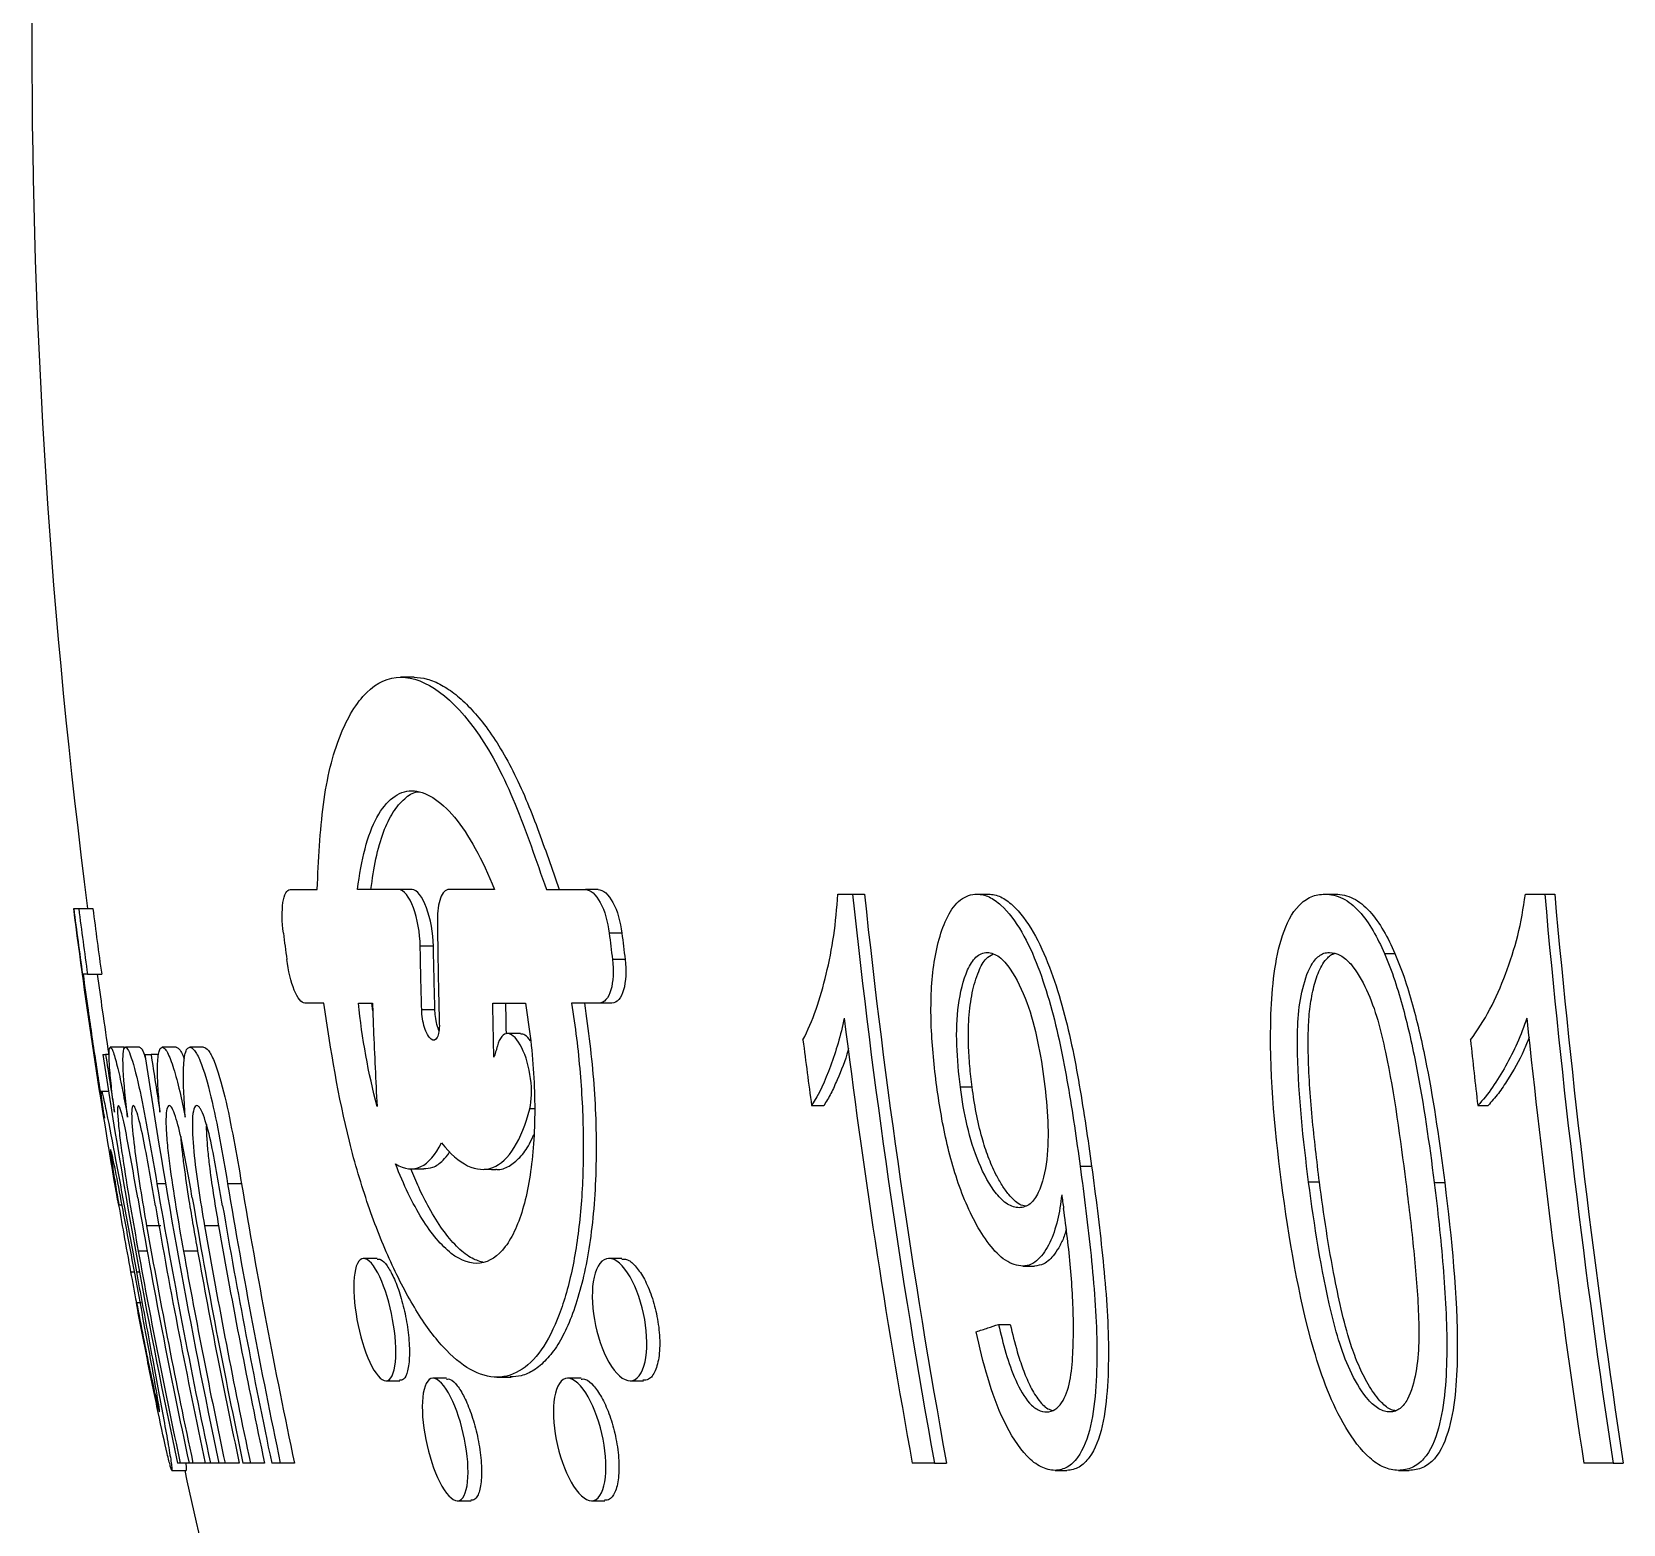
# Model space of a CAD drawing. Header units: millimetres. Extents: x 10 to 412, y 8 to 584.
# Drawn here: x 151.82 to 163.15, y 330.26 to 340.89 of the extents above; entities that cross this region are included whole.
import ezdxf

# ---------------------------------------------------------------- set-up
doc = ezdxf.new("R2010")
doc.units = ezdxf.units.MM
doc.layers.add('DETAIL', color=3, linetype='Continuous')
doc.layers.add('OUTLINE', color=7, linetype='Continuous', lineweight=25)

msp = doc.modelspace()

# ---------------------------------------------------------------- linework, layer by layer
at = {"layer": 'DETAIL'}
for p, q in [((156.01876, 334.46707), (155.92871, 334.46707)), ((154.67696, 334.37536), (154.583, 334.37536)), ((156.04133, 334.28011), (155.95122, 334.28011)), ((154.68755, 333.92106), (154.59333, 333.92106)), ((155.39547, 333.21675), (155.36266, 333.21675)), ((159.28111, 332.80731), (159.36259, 332.80731)), ((152.77366, 332.6815), (152.70886, 332.6815)), ((153.31094, 332.6815), (153.2118, 332.6815)), ((160.98466, 332.69367), (160.9078, 332.69367)), ((161.8019, 332.69205), (161.87617, 332.69205)), ((152.73616, 332.38279), (152.63509, 332.38279)), ((153.14727, 332.38279), (153.0474, 332.38279)), ((152.64093, 332.20178), (152.57587, 332.20178)), ((152.99806, 332.20178), (152.89759, 332.20178))]:
    msp.add_line(p, q, dxfattribs=at)
at = {"layer": 'OUTLINE'}
for p, q in [((151.81781, 346.30517), (151.81781, 340.80516)), ((154.53879, 336.29057), (154.4424, 336.29057)), ((153.65691, 334.77866), (153.84961, 334.77866)), ((154.43036, 334.77866), (154.13725, 334.77866)), ((154.52451, 334.77866), (154.43036, 334.77866)), ((155.11104, 334.77866), (154.7877, 334.77866)), ((155.48118, 334.77866), (155.75845, 334.77866)), ((155.84882, 334.77866), (155.75845, 334.77866)), ((157.55584, 334.74562), (157.66021, 334.74562)), ((157.66021, 334.74562), (157.74517, 334.74562)), ((158.54725, 334.74562), (158.62968, 334.74562)), ((161.02388, 334.74562), (161.09925, 334.74562)), ((162.45043, 334.74562), (162.58848, 334.74562)), ((162.58848, 334.74562), (162.65939, 334.74562)), ((152.11583, 334.64171), (152.11633, 334.64171)), ((152.11633, 334.64171), (152.15174, 334.64171)), ((152.15174, 334.64171), (152.25246, 334.64171)), ((161.44737, 334.32354), (161.52174, 334.32354)), ((152.21441, 334.17419), (152.18254, 334.17419)), ((152.21441, 334.17419), (152.31527, 334.17419)), ((153.89568, 333.96852), (153.7614, 333.96852)), ((154.14278, 333.96852), (154.2429, 333.96852)), ((154.245, 333.91373), (154.23825, 333.96852)), ((155.09975, 333.96852), (155.3312, 333.96852)), ((155.85645, 333.96852), (155.66054, 333.96852)), ((155.94702, 333.96852), (155.85645, 333.96852)), ((152.47747, 333.65471), (152.3767, 333.65471)), ((152.58411, 333.65471), (152.48365, 333.65471)), ((152.84542, 333.65471), (152.74571, 333.65471)), ((153.04091, 333.65471), (152.94176, 333.65471)), ((155.29616, 333.75217), (155.20198, 333.75217)), ((152.32379, 333.60276), (152.34304, 333.60276)), ((152.36777, 333.60276), (152.34304, 333.60276)), ((152.62284, 333.60276), (152.66691, 333.60276)), ((152.71958, 333.60276), (152.66691, 333.60276)), ((152.31318, 333.34302), (152.36668, 333.34302)), ((158.51172, 333.37062), (158.42815, 333.37062)), ((157.36955, 333.23913), (157.45626, 333.23913)), ((162.1117, 333.23913), (162.18475, 333.23913)), ((154.51233, 332.78914), (154.60943, 332.78914)), ((152.43701, 332.53296), (152.45301, 332.53296)), ((154.27713, 332.15115), (154.17738, 332.15115)), ((156.01886, 332.15115), (155.92435, 332.15115)), ((158.87329, 332.09627), (158.95647, 332.09627)), ((152.52099, 332.05568), (152.54872, 332.05568)), ((152.56194, 332.05568), (152.5873, 332.05568)), ((152.56332, 331.83653), (152.59604, 331.83653)), ((158.69989, 331.68067), (158.7839, 331.68067)), ((154.33837, 331.27869), (154.43838, 331.27869)), ((154.77089, 331.29719), (154.67161, 331.29719)), ((155.12911, 331.30518), (155.22999, 331.30518)), ((155.72776, 331.29719), (155.63139, 331.29719)), ((156.0769, 331.27869), (156.17167, 331.27869)), ((152.81445, 330.64172), (152.91673, 330.64172)), ((152.87431, 330.69367), (152.85536, 330.69367)), ((152.93704, 330.69367), (152.87431, 330.69367)), ((152.96514, 330.69367), (152.93704, 330.69367)), ((153.05222, 330.69367), (152.96514, 330.69367)), ((153.08942, 330.69367), (153.05222, 330.69367)), ((153.14988, 330.69367), (153.08942, 330.69367)), ((153.19328, 330.69367), (153.14988, 330.69367)), ((153.29439, 330.69367), (153.19328, 330.69367)), ((153.37354, 330.69367), (153.32109, 330.69367)), ((153.47412, 330.69367), (153.37354, 330.69367)), ((153.58686, 330.69367), (153.52541, 330.69367)), ((153.68681, 330.69367), (153.58686, 330.69367)), ((158.2431, 330.69367), (158.08566, 330.69367)), ((158.2431, 330.69367), (158.32931, 330.69367)), ((159.10211, 330.64172), (159.18584, 330.64172)), ((161.54632, 330.64172), (161.62283, 330.64172)), ((163.075, 330.69367), (162.86658, 330.69367)), ((163.075, 330.69367), (163.14696, 330.69367)), ((154.84649, 330.42473), (154.94611, 330.42473)), ((155.80115, 330.42473), (155.89785, 330.42473))]:
    msp.add_line(p, q, dxfattribs=at)
for centre, radius, start, end in [((199.81781, 340.80517), 48, 180, 187.377443), ((213.70308, 340.7398), 56.36252, 186.104975, 190.267339), ((213.66765, 340.73957), 56.24279, 186.117792, 190.289202), ((229.22073, 340.69102), 66.89697, 185.0988298, 188.5947078), ((229.146, 340.69058), 66.75187, 185.1095667, 188.6131535), ((199.99454, 340.82865), 48.2768, 187.363013, 187.922854), ((199.89342, 340.80342), 48.13767, 187.354136, 187.915586), ((199.99609, 340.81736), 48.14139, 187.370292, 187.931719), ((203.00832, 340.7591), 49.79879, 187.258671, 187.475573), ((209.73973, 340.85362), 54.1887, 186.768469, 186.967583), ((209.40581, 340.81637), 53.76329, 186.782307, 186.983003), ((213.18582, 340.7301), 56.00676, 187.043388, 190.323192), ((228.31286, 340.67278), 66.2027, 185.9044635, 188.6695634), ((212.67103, 340.78073), 55.81335, 187.281553, 187.765664), ((227.14658, 340.71176), 65.46278, 186.1429239, 186.5546464), ((199.96614, 340.80506), 48.18368, 188.596552, 192.113617), ((199.9318, 340.79248), 48.12881, 188.591291, 189.08513), ((200.63846, 340.79944), 48.55195, 188.524154, 192.013578), ((200.61927, 340.78069), 48.48661, 188.513326, 189.003415), ((200.49486, 340.79965), 48.47067, 189.641674, 192.034278), ((201.65802, 340.79281), 49.12056, 189.504833, 191.864577), ((201.63633, 340.78961), 49.00086, 189.524464, 191.890149), ((200.15453, 340.80397), 48.28778, 189.80297, 192.085787), ((200.40979, 340.8003), 48.42401, 189.839913, 192.046843), ((201.03412, 340.79644), 48.77088, 189.695946, 191.955246), ((201.50911, 340.79285), 49.03498, 189.707273, 191.885628), ((214.63927, 340.36082), 56.02908, 187.957347, 188.05877), ((200.20471, 340.80085), 48.30871, 190.035336, 192.076684), ((201.14772, 340.79402), 48.83021, 189.918939, 191.937609), ((201.14893, 340.79495), 48.73319, 189.939995, 191.962842), ((200.00261, 340.80345), 48.20046, 190.279845, 192.107382), ((200.72218, 340.79542), 48.59055, 190.186811, 191.999047), ((200.74718, 340.80078), 48.51722, 190.208809, 192.02393), ((199.81781, 340.80517), 48, 192.226065, 195.094787)]:
    msp.add_arc(centre, radius, start, end, dxfattribs=at)
for points, knots in [([(153.84961, 334.77866), (153.85844, 334.98722), (153.86902, 335.19598), (153.90627, 335.47817), (153.9227, 335.56734), (153.96271, 335.73074), (153.98597, 335.80422), (154.06438, 336.00362), (154.12909, 336.10935), (154.27453, 336.25196), (154.35742, 336.29044), (154.61952, 336.29083), (154.8179, 336.14483), (155.04751, 335.81084), (155.09199, 335.73697), (155.17755, 335.57352), (155.21858, 335.483), (155.33705, 335.19488), (155.40822, 334.98659), (155.48118, 334.77866)], [0, 0, 0, 0, 0.125, 0.125, 0.1875, 0.1875, 0.25, 0.25, 0.375, 0.375, 0.5, 0.5, 0.75, 0.75, 0.8125, 0.8125, 0.875, 0.875, 1, 1, 1, 1]), ([(154.53877, 336.28923), (154.56938, 336.28714), (154.63312, 336.28278), (154.73303, 336.2393), (154.8358, 336.16999), (154.93787, 336.07588), (155.041, 335.9554), (155.14354, 335.80535), (155.24339, 335.62653), (155.33506, 335.42748), (155.41795, 335.21494), (155.49562, 334.99878), (155.54676, 334.85203), (155.57233, 334.77866)], [0, 0, 0, 0, 0.08640192, 0.17984618, 0.26974127, 0.35988418, 0.44974731, 0.54421588, 0.63906897, 0.73351778, 0.82223484, 0.91111294, 1, 1, 1, 1]), ([(154.13725, 334.77866), (154.14931, 334.88576), (154.16682, 334.98233), (154.21274, 335.15462), (154.24162, 335.23075), (154.34111, 335.41376), (154.42719, 335.48015), (154.61889, 335.48086), (154.72478, 335.41487), (154.92832, 335.17054), (155.02632, 334.9927), (155.11104, 334.77866)], [0, 0, 0, 0, 0.125, 0.125, 0.25, 0.25, 0.5, 0.5, 0.75, 0.75, 1, 1, 1, 1]), ([(154.23223, 334.77866), (154.24267, 334.85383), (154.26388, 335.00653), (154.31814, 335.18975), (154.38719, 335.33528), (154.46871, 335.42737), (154.53278, 335.47257), (154.56967, 335.47306), (154.57434, 335.47312)], [0, 0, 0, 0, 0.19851378, 0.40324119, 0.5939994, 0.79079034, 0.97354434, 1, 1, 1, 1]), ([(153.60863, 334.46707), (153.5986, 334.54743), (153.59722, 334.62627), (153.61451, 334.74317), (153.63315, 334.77788), (153.65691, 334.77866)], [0, 0, 0, 0, 0.5, 0.5, 1, 1, 1, 1]), ([(154.583, 334.37536), (154.5813, 334.46757), (154.56289, 334.57018), (154.5049, 334.72654), (154.46512, 334.77773), (154.43036, 334.77866)], [0, 0, 0, 0, 0.5, 0.5, 1, 1, 1, 1]), ([(154.67696, 334.37536), (154.67521, 334.46748), (154.65683, 334.56995), (154.59897, 334.72634), (154.55923, 334.77773), (154.52451, 334.77866)], [0, 0, 0, 0, 0.5, 0.5, 1, 1, 1, 1]), ([(154.7877, 334.77866), (154.76274, 334.77825), (154.74122, 334.75624), (154.71192, 334.67674), (154.7048, 334.62077), (154.7052, 334.55877)], [0, 0, 0, 0, 0.5, 0.5, 1, 1, 1, 1]), ([(155.75845, 334.77866), (155.79449, 334.77792), (155.83348, 334.74323), (155.89602, 334.62693), (155.91883, 334.54743), (155.92871, 334.46707)], [0, 0, 0, 0, 0.5, 0.5, 1, 1, 1, 1]), ([(155.84882, 334.77866), (155.8848, 334.77792), (155.92375, 334.74311), (155.98614, 334.62674), (156.00888, 334.54731), (156.01876, 334.46707)], [0, 0, 0, 0, 0.5, 0.5, 1, 1, 1, 1]), ([(157.30781, 333.70666), (157.34129, 333.77498), (157.37351, 333.84591), (157.4285, 334.00377), (157.45254, 334.08806), (157.49437, 334.26402), (157.51258, 334.35574), (157.54097, 334.54506), (157.54942, 334.64441), (157.55584, 334.74562)], [0, 0, 0, 0, 0.25, 0.25, 0.5, 0.5, 0.75, 0.75, 1, 1, 1, 1]), ([(158.25678, 333.40065), (158.2397, 333.54312), (158.22479, 333.68532), (158.21642, 333.96527), (158.22046, 334.1057), (158.24784, 334.30108), (158.26049, 334.36432), (158.29377, 334.48235), (158.31323, 334.53773), (158.36292, 334.63415), (158.3934, 334.6765), (158.44668, 334.71751), (158.46588, 334.72811), (158.50548, 334.74241), (158.5263, 334.74425), (158.54725, 334.74562)], [0, 0, 0, 0, 0.25, 0.25, 0.5, 0.5, 0.625, 0.625, 0.75, 0.75, 0.875, 0.875, 0.9375, 0.9375, 1, 1, 1, 1]), ([(158.54725, 334.74562), (158.57576, 334.74408), (158.60433, 334.73835), (158.66153, 334.71215), (158.69006, 334.69152), (158.77106, 334.6165), (158.82121, 334.55011), (158.90883, 334.39929), (158.94721, 334.31412), (159.01409, 334.13914), (159.04335, 334.04787), (159.12216, 333.76819), (159.16068, 333.57639), (159.22664, 333.19212), (159.25464, 332.99972), (159.2811, 332.8073)], [0, 0, 0, 0, 0.0625, 0.0625, 0.125, 0.125, 0.25, 0.25, 0.375, 0.375, 0.5, 0.5, 0.75, 0.75, 1, 1, 1, 1]), ([(158.62968, 334.74562), (158.65817, 334.74408), (158.68672, 334.73832), (158.74388, 334.71203), (158.77238, 334.69132), (158.85328, 334.61609), (158.90334, 334.54956), (158.99077, 334.39856), (159.02906, 334.31336), (159.09578, 334.13837), (159.12498, 334.04711), (159.20363, 333.76755), (159.24211, 333.57588), (159.30806, 333.19186), (159.33609, 332.99958), (159.36259, 332.8073)], [0, 0, 0, 0, 0.0625, 0.0625, 0.125, 0.125, 0.25, 0.25, 0.375, 0.375, 0.5, 0.5, 0.75, 0.75, 1, 1, 1, 1]), ([(160.7146, 332.69205), (160.6638, 333.09293), (160.62553, 333.49658), (160.64307, 333.98762), (160.65024, 334.08495), (160.67551, 334.27325), (160.69371, 334.3657), (160.74963, 334.53467), (160.78775, 334.61184), (160.86518, 334.69176), (160.89443, 334.71289), (160.95624, 334.73961), (160.98997, 334.74331), (161.02388, 334.74562)], [0, 0, 0, 0, 0.5, 0.5, 0.625, 0.625, 0.75, 0.75, 0.875, 0.875, 0.9375, 0.9375, 1, 1, 1, 1]), ([(161.02388, 334.74562), (161.06597, 334.74309), (161.1081, 334.73635), (161.19196, 334.6935), (161.23109, 334.66165), (161.30399, 334.58191), (161.33692, 334.53509), (161.39617, 334.43446), (161.42205, 334.3791), (161.44737, 334.32354)], [0, 0, 0, 0, 0.25, 0.25, 0.5, 0.5, 0.75, 0.75, 1, 1, 1, 1]), ([(161.09925, 334.74562), (161.14127, 334.74309), (161.18332, 334.73633), (161.26702, 334.69341), (161.30607, 334.66151), (161.37879, 334.58172), (161.41162, 334.53491), (161.47069, 334.43434), (161.49649, 334.37904), (161.52174, 334.32354)], [0, 0, 0, 0, 0.25, 0.25, 0.5, 0.5, 0.75, 0.75, 1, 1, 1, 1]), ([(162.05968, 333.70666), (162.10892, 333.77498), (162.15646, 333.84591), (162.23952, 334.00377), (162.27658, 334.08806), (162.34249, 334.26402), (162.3719, 334.35574), (162.42006, 334.54506), (162.43663, 334.64441), (162.45043, 334.74562)], [0, 0, 0, 0, 0.25, 0.25, 0.5, 0.5, 0.75, 0.75, 1, 1, 1, 1]), ([(154.7052, 334.55877), (154.70582, 334.49737), (154.70658, 334.43598), (154.70746, 334.37461), (154.70879, 334.28254), (154.71041, 334.1905), (154.71232, 334.09849), (154.71423, 334.00648), (154.71643, 333.9145), (154.71893, 333.82255)], [0, 0, 0, 0, 0.000193643426, 0.000193643426, 0.000193643426, 0.000484120261, 0.000484120261, 0.000484120261, 0.00077460849, 0.00077460849, 0.00077460849, 0.00077460849]), ([(154.59333, 333.92107), (154.59121, 333.99674), (154.58929, 334.07244), (154.58757, 334.14815), (154.58671, 334.18601), (154.5859, 334.22387), (154.58514, 334.26174), (154.58438, 334.29961), (154.58367, 334.33748), (154.583, 334.37536)], [0, 0, 0, 0, 0.000239008788, 0.000239008788, 0.000239008788, 0.000358515761, 0.000358515761, 0.000358515761, 0.000478023526, 0.000478023526, 0.000478023526, 0.000478023526]), ([(154.68755, 333.92107), (154.68539, 333.99674), (154.68343, 334.07244), (154.68166, 334.14815), (154.68078, 334.18601), (154.67994, 334.22387), (154.67916, 334.26174), (154.67838, 334.29961), (154.67764, 334.33748), (154.67696, 334.37536)], [0, 0, 0, 0, 0.000238963663, 0.000238963663, 0.000238963663, 0.000358448082, 0.000358448082, 0.000358448082, 0.000477933297, 0.000477933297, 0.000477933297, 0.000477933297]), ([(158.42815, 333.37062), (158.40352, 333.57034), (158.39047, 333.77289), (158.4273, 334.0455), (158.44812, 334.13269), (158.49625, 334.24131), (158.51566, 334.27287), (158.56261, 334.31786), (158.59054, 334.32779), (158.61981, 334.33003)], [0, 0, 0, 0, 0.5, 0.5, 0.75, 0.75, 0.875, 0.875, 1, 1, 1, 1]), ([(158.61981, 334.33003), (158.64816, 334.32771), (158.67717, 334.31837), (158.73262, 334.27695), (158.75835, 334.24606), (158.82909, 334.14329), (158.869, 334.06007), (158.934, 333.88541), (158.95851, 333.79118), (158.99847, 333.60232), (159.01283, 333.5069), (159.02562, 333.4112)], [0, 0, 0, 0, 0.125, 0.125, 0.25, 0.25, 0.5, 0.5, 0.75, 0.75, 1, 1, 1, 1]), ([(160.9078, 332.69367), (160.86923, 332.99872), (160.83524, 333.30485), (160.82551, 333.7596), (160.82893, 333.90898), (160.87514, 334.1162), (160.89567, 334.18359), (160.94146, 334.26502), (160.96036, 334.28798), (160.99298, 334.31277), (161.00432, 334.31973), (161.02886, 334.32829), (161.04221, 334.32921), (161.05538, 334.33003)], [0, 0, 0, 0, 0.5, 0.5, 0.75, 0.75, 0.875, 0.875, 0.9375, 0.9375, 0.96875, 0.96875, 1, 1, 1, 1]), ([(161.05538, 334.33003), (161.08168, 334.32827), (161.10843, 334.32336), (161.1601, 334.29444), (161.18433, 334.27315), (161.25216, 334.1969), (161.28819, 334.13068), (161.38383, 333.92649), (161.42253, 333.77192), (161.51948, 333.31313), (161.55969, 333.0025), (161.59977, 332.69367)], [0, 0, 0, 0, 0.0625, 0.0625, 0.125, 0.125, 0.25, 0.25, 0.5, 0.5, 1, 1, 1, 1]), ([(161.44737, 334.32354), (161.47345, 334.25978), (161.49911, 334.19583), (161.54255, 334.06467), (161.56192, 333.9981), (161.61667, 333.79697), (161.64654, 333.65985), (161.7278, 333.24647), (161.7658, 332.96888), (161.8019, 332.69205)], [0, 0, 0, 0, 0.125, 0.125, 0.25, 0.25, 0.5, 0.5, 1, 1, 1, 1]), ([(161.52174, 334.32354), (161.54779, 334.25976), (161.57341, 334.19578), (161.61681, 334.06458), (161.63615, 333.99801), (161.69085, 333.79686), (161.72071, 333.65976), (161.80195, 333.2464), (161.84, 332.96885), (161.87617, 332.69205)], [0, 0, 0, 0, 0.125, 0.125, 0.25, 0.25, 0.5, 0.5, 1, 1, 1, 1]), ([(153.7614, 333.96852), (153.73748, 333.96926), (153.70994, 334.00415), (153.66271, 334.12049), (153.64355, 334.19985), (153.6328, 334.28011)], [0, 0, 0, 0, 0.5, 0.5, 1, 1, 1, 1]), ([(155.95122, 334.28011), (155.96071, 334.19985), (155.95722, 334.12116), (155.92288, 334.00419), (155.89231, 333.9693), (155.85645, 333.96852)], [0, 0, 0, 0, 0.5, 0.5, 1, 1, 1, 1]), ([(156.04133, 334.28011), (156.05082, 334.19996), (156.04743, 334.12138), (156.0133, 334.0043), (155.98283, 333.9693), (155.94702, 333.96852)], [0, 0, 0, 0, 0.5, 0.5, 1, 1, 1, 1]), ([(158.51172, 333.37062), (158.50589, 333.42076), (158.49424, 333.521), (158.48406, 333.68637), (158.48612, 333.86379), (158.50863, 334.04376), (158.55119, 334.18754), (158.60178, 334.28588), (158.64323, 334.30889), (158.65907, 334.31769)], [0, 0, 0, 0, 0.134694318, 0.269257718, 0.445942127, 0.622134263, 0.789316027, 0.919459935, 1, 1, 1, 1]), ([(160.98466, 332.69367), (160.966, 332.84818), (160.93799, 333.08005), (160.91329, 333.38922), (160.9041, 333.59555), (160.90407, 333.77555), (160.91397, 333.9278), (160.93808, 334.06973), (160.97107, 334.17696), (161.00726, 334.25017), (161.03876, 334.28963), (161.06721, 334.31378), (161.08434, 334.31976), (161.09089, 334.32205)], [0, 0, 0, 0, 0.26171258, 0.39273065, 0.52371396, 0.61229501, 0.70096389, 0.78904556, 0.87108444, 0.9127801, 0.9542893, 0.98249178, 1, 1, 1, 1]), ([(152.18254, 334.17419), (152.19426, 334.0887), (152.2062, 334.00325), (152.21839, 333.91782), (152.23666, 333.78968), (152.25547, 333.66161), (152.2748, 333.53361), (152.29414, 333.40561), (152.314, 333.27768), (152.33439, 333.14984)], [0, 0, 0, 0, 0.00026081194, 0.00026081194, 0.00026081194, 0.00065205682, 0.00065205682, 0.00065205682, 0.00104332797, 0.00104332797, 0.00104332797, 0.00104332797]), ([(152.28349, 334.17419), (152.29534, 334.08871), (152.32175, 333.8981), (152.35012, 333.70775), (152.36578, 333.60276)], [0, 0, 0, 0, 0.44841912, 1, 1, 1, 1]), ([(155.66054, 333.96852), (155.67317, 333.88525), (155.68543, 333.80213), (155.70565, 333.63702), (155.71412, 333.5549), (155.73483, 333.30983), (155.74247, 333.1465), (155.74487, 332.83181), (155.73981, 332.68125), (155.71715, 332.3938), (155.69922, 332.2555), (155.65148, 332.00408), (155.6217, 331.89036), (155.55017, 331.68746), (155.5081, 331.59831), (155.41543, 331.45535), (155.36438, 331.40026), (155.25241, 331.32474), (155.19325, 331.30564), (155.07009, 331.30472), (155.005, 331.32356), (154.87496, 331.397), (154.80973, 331.4511), (154.67875, 331.5947), (154.61455, 331.68273), (154.49067, 331.88505), (154.43006, 332.00108), (154.31632, 332.25132), (154.26287, 332.38553), (154.16328, 332.67432), (154.11761, 332.82779), (154.00017, 333.29958), (153.94596, 333.63589), (153.89568, 333.96852)], [0, 0, 0, 0, 0.03125, 0.03125, 0.0625, 0.0625, 0.125, 0.125, 0.1875, 0.1875, 0.25, 0.25, 0.3125, 0.3125, 0.375, 0.375, 0.4375, 0.4375, 0.5, 0.5, 0.5625, 0.5625, 0.625, 0.625, 0.6875, 0.6875, 0.75, 0.75, 0.8125, 0.8125, 0.875, 0.875, 1, 1, 1, 1]), ([(154.24291, 333.96852), (154.24512, 333.90724), (154.24747, 333.84597), (154.24995, 333.78472), (154.25367, 333.69284), (154.25769, 333.60099), (154.262, 333.50917), (154.26631, 333.41736), (154.27092, 333.32557), (154.27582, 333.23382)], [0, 0, 0, 0, 0.000193526603, 0.000193526603, 0.000193526603, 0.000483828216, 0.000483828216, 0.000483828216, 0.000774141236, 0.000774141236, 0.000774141236, 0.000774141236]), ([(155.3312, 333.96852), (155.36178, 333.78927), (155.38196, 333.61186), (155.40112, 333.26078), (155.39982, 333.09389), (155.3752, 332.78324), (155.35197, 332.64197), (155.30167, 332.46271), (155.2821, 332.40734), (155.23865, 332.31104), (155.21474, 332.26973), (155.13657, 332.1661), (155.07554, 332.1251), (154.94502, 332.10873), (154.87444, 332.1328), (154.73358, 332.24137), (154.66255, 332.32603), (154.52822, 332.54245), (154.46456, 332.6747), (154.40705, 332.82345)], [0, 0, 0, 0, 0.125, 0.125, 0.25, 0.25, 0.375, 0.375, 0.4375, 0.4375, 0.5, 0.5, 0.625, 0.625, 0.75, 0.75, 0.875, 0.875, 1, 1, 1, 1]), ([(154.71893, 333.82255), (154.71988, 333.78137), (154.71474, 333.74525), (154.6929, 333.70331), (154.67649, 333.69879), (154.64297, 333.72616), (154.62623, 333.75731), (154.60196, 333.83461), (154.59477, 333.87951), (154.59333, 333.92107)], [0, 0, 0, 0, 0.25, 0.25, 0.5, 0.5, 0.75, 0.75, 1, 1, 1, 1]), ([(154.71704, 333.77369), (154.71461, 333.77929), (154.70588, 333.79941), (154.69523, 333.84446), (154.689, 333.88946), (154.68785, 333.91466), (154.68755, 333.92106)], [0, 0, 0, 0, 0.13881542, 0.49856549, 0.87263671, 1, 1, 1, 1]), ([(155.10701, 333.58332), (155.10552, 333.64749), (155.10417, 333.71167), (155.10296, 333.77587), (155.10235, 333.80797), (155.10178, 333.84008), (155.10125, 333.87218), (155.10072, 333.90429), (155.10022, 333.9364), (155.09975, 333.96852)], [0, 0, 0, 0, 0.000202842921, 0.000202842921, 0.000202842921, 0.000304265961, 0.000304265961, 0.000304265961, 0.000405689486, 0.000405689486, 0.000405689486, 0.000405689486]), ([(155.19634, 333.75149), (155.19616, 333.75961), (155.19528, 333.79983), (155.19403, 333.87218), (155.193, 333.93641), (155.19249, 333.96852)], [0, 0, 0, 0, 0.11237694, 0.55620632, 1, 1, 1, 1]), ([(155.75166, 333.96852), (155.76536, 333.87206), (155.79278, 333.67892), (155.82023, 333.39056), (155.83574, 333.10094), (155.8364, 332.81474), (155.82288, 332.53597), (155.79527, 332.2792), (155.75406, 332.0483), (155.70085, 331.84492), (155.6369, 331.67214), (155.56332, 331.53253), (155.48217, 331.42511), (155.39481, 331.35188), (155.30834, 331.31139), (155.25029, 331.30875), (155.22384, 331.30755)], [0, 0, 0, 0, 0.07285556, 0.14586505, 0.21862157, 0.29635215, 0.37434796, 0.45205849, 0.52597315, 0.60014709, 0.67403573, 0.74327734, 0.81276437, 0.88198195, 0.9462248, 1, 1, 1, 1]), ([(157.60171, 333.8625), (157.5762, 333.73946), (157.54283, 333.62564), (157.46483, 333.41655), (157.42135, 333.31938), (157.36955, 333.23912)], [0, 0, 0, 0, 0.5, 0.5, 1, 1, 1, 1]), ([(162.46137, 333.8625), (162.42007, 333.73946), (162.36859, 333.62564), (162.25115, 333.41655), (162.1866, 333.31938), (162.1117, 333.23912)], [0, 0, 0, 0, 0.5, 0.5, 1, 1, 1, 1]), ([(152.40678, 333.19286), (152.39926, 333.25052), (152.39207, 333.30751), (152.38032, 333.41303), (152.37526, 333.46386), (152.36865, 333.5513), (152.36694, 333.58901), (152.36792, 333.62761), (152.36873, 333.63806), (152.37178, 333.65161), (152.37422, 333.65319), (152.3767, 333.65471)], [0, 0, 0, 0, 0.25, 0.25, 0.5, 0.5, 0.75, 0.75, 0.875, 0.875, 1, 1, 1, 1]), ([(152.3767, 333.65471), (152.37966, 333.6531), (152.38267, 333.65145), (152.38988, 333.63988), (152.39403, 333.63031), (152.40806, 333.59054), (152.41879, 333.55095), (152.44167, 333.4545), (152.45338, 333.39949), (152.47689, 333.28138), (152.48836, 333.21936), (152.49993, 333.15714)], [0, 0, 0, 0, 0.125, 0.125, 0.25, 0.25, 0.5, 0.5, 0.75, 0.75, 1, 1, 1, 1]), ([(152.49993, 333.15714), (152.48615, 333.27795), (152.47387, 333.39769), (152.46656, 333.54089), (152.46604, 333.58245), (152.46946, 333.62585), (152.47137, 333.6369), (152.47662, 333.65062), (152.4801, 333.6527), (152.48365, 333.65471)], [0, 0, 0, 0, 0.5, 0.5, 0.75, 0.75, 0.875, 0.875, 1, 1, 1, 1]), ([(152.48365, 333.65471), (152.48993, 333.65364), (152.49703, 333.6473), (152.51402, 333.61494), (152.52345, 333.58997), (152.55397, 333.49046), (152.57544, 333.39971), (152.61599, 333.20492), (152.63539, 333.10037), (152.67297, 332.89153), (152.69087, 332.78654), (152.70886, 332.68149)], [0, 0, 0, 0, 0.125, 0.125, 0.25, 0.25, 0.5, 0.5, 0.75, 0.75, 1, 1, 1, 1]), ([(152.58411, 333.65471), (152.58751, 333.6532), (152.59429, 333.65018), (152.60815, 333.63068), (152.62035, 333.59516), (152.62748, 333.57442)], [0, 0, 0, 0, 0.29427154, 0.58785167, 1, 1, 1, 1]), ([(152.73006, 333.19286), (152.7247, 333.25052), (152.71975, 333.30751), (152.71369, 333.41303), (152.71192, 333.46386), (152.71299, 333.5513), (152.7157, 333.58901), (152.72388, 333.62761), (152.72718, 333.63806), (152.73545, 333.65161), (152.74057, 333.65319), (152.74571, 333.65471)], [0, 0, 0, 0, 0.25, 0.25, 0.5, 0.5, 0.75, 0.75, 0.875, 0.875, 1, 1, 1, 1]), ([(152.74571, 333.65471), (152.75135, 333.6531), (152.75705, 333.65145), (152.76946, 333.63988), (152.77614, 333.63031), (152.79756, 333.59054), (152.81248, 333.55095), (152.84238, 333.4545), (152.85676, 333.39949), (152.88438, 333.28138), (152.89714, 333.21936), (152.90993, 333.15714)], [0, 0, 0, 0, 0.125, 0.125, 0.25, 0.25, 0.5, 0.5, 0.75, 0.75, 1, 1, 1, 1]), ([(152.84542, 333.65471), (152.8512, 333.65243), (152.86272, 333.64791), (152.88235, 333.62021), (152.89634, 333.59122), (152.90328, 333.57154), (152.90339, 333.57123)], [0, 0, 0, 0, 0.34279758, 0.68331597, 0.99495504, 1, 1, 1, 1]), ([(152.90993, 333.15714), (152.90107, 333.27795), (152.89431, 333.39769), (152.89881, 333.54089), (152.90286, 333.58245), (152.9139, 333.62585), (152.9185, 333.6369), (152.92917, 333.65062), (152.93543, 333.6527), (152.94176, 333.65471)], [0, 0, 0, 0, 0.5, 0.5, 0.75, 0.75, 0.875, 0.875, 1, 1, 1, 1]), ([(152.94176, 333.65471), (152.95245, 333.65364), (152.96387, 333.6473), (152.98922, 333.61494), (153.00246, 333.58997), (153.04314, 333.49046), (153.06933, 333.39971), (153.1159, 333.20492), (153.13676, 333.10037), (153.17607, 332.89153), (153.19397, 332.78654), (153.2118, 332.68149)], [0, 0, 0, 0, 0.125, 0.125, 0.25, 0.25, 0.5, 0.5, 0.75, 0.75, 1, 1, 1, 1]), ([(153.0409, 333.65471), (153.0516, 333.65364), (153.06303, 333.64726), (153.08841, 333.61471), (153.10167, 333.58957), (153.14237, 333.48971), (153.16854, 333.39878), (153.21498, 333.20444), (153.23583, 333.10003), (153.27511, 332.89164), (153.29309, 332.78645), (153.31094, 332.68149)], [0, 0, 0, 0, 0.125, 0.125, 0.25, 0.25, 0.5, 0.5, 0.75, 0.75, 1, 1, 1, 1]), ([(155.13224, 333.66442), (155.13032, 333.65694), (155.12834, 333.64959), (155.12629, 333.64237), (155.12425, 333.63515), (155.12213, 333.62807), (155.11996, 333.62112), (155.11586, 333.60803), (155.11154, 333.59543), (155.10701, 333.58332)], [0, 0, 0, 0, 0.00003182684, 0.00003182684, 0.00003182684, 0.000063653601, 0.000063653601, 0.000063653601, 0.000123611177, 0.000123611177, 0.000123611177, 0.000123611177]), ([(155.36266, 333.21675), (155.37711, 333.27458), (155.37939, 333.35248), (155.35817, 333.51134), (155.33564, 333.59174), (155.27649, 333.71096), (155.23959, 333.7494), (155.17445, 333.75464), (155.14712, 333.7212), (155.13224, 333.66442)], [0, 0, 0, 0, 0.25, 0.25, 0.5, 0.5, 0.75, 0.75, 1, 1, 1, 1]), ([(155.36888, 333.69974), (155.35544, 333.71645), (155.33081, 333.74707), (155.30691, 333.74877), (155.29605, 333.74954)], [0, 0, 0, 0, 0.54563847, 1, 1, 1, 1]), ([(157.63155, 333.64591), (157.63051, 333.64185), (157.6095, 333.5595), (157.56523, 333.45552), (157.50807, 333.32324), (157.47357, 333.26724), (157.45626, 333.23913)], [0, 0, 0, 0, 0.02505691, 0.5078751, 0.75299891, 1, 1, 1, 1]), ([(162.47729, 333.72452), (162.46544, 333.69386), (162.42297, 333.58408), (162.34535, 333.45514), (162.2598, 333.32331), (162.20983, 333.26726), (162.18475, 333.23913)], [0, 0, 0, 0, 0.16096054, 0.5764771, 0.78743042, 1, 1, 1, 1]), ([(152.33439, 333.14984), (152.33049, 333.17691), (152.32665, 333.204), (152.32016, 333.25224), (152.31756, 333.27296), (152.31373, 333.30703), (152.31244, 333.32074), (152.31171, 333.33802), (152.31241, 333.34049), (152.31318, 333.34302)], [0, 0, 0, 0, 0.25, 0.25, 0.5, 0.5, 0.75, 0.75, 1, 1, 1, 1]), ([(152.31318, 333.34302), (152.31438, 333.34146), (152.3157, 333.33942), (152.31992, 333.32558), (152.32264, 333.31506), (152.33226, 333.27416), (152.34077, 333.23332), (152.369, 333.0934), (152.39141, 332.97611), (152.43785, 332.72975), (152.46242, 332.59641), (152.51185, 332.32782), (152.53666, 332.19189), (152.56194, 332.05568)], [0, 0, 0, 0, 0.0625, 0.0625, 0.125, 0.125, 0.25, 0.25, 0.5, 0.5, 0.75, 0.75, 1, 1, 1, 1]), ([(158.87329, 332.09627), (158.83222, 332.09937), (158.79093, 332.10952), (158.70811, 332.16555), (158.66925, 332.20583), (158.56017, 332.34785), (158.49934, 332.4664), (158.39901, 332.71684), (158.3601, 332.85153), (158.29771, 333.12417), (158.27604, 333.26219), (158.25678, 333.40065)], [0, 0, 0, 0, 0.125, 0.125, 0.25, 0.25, 0.5, 0.5, 0.75, 0.75, 1, 1, 1, 1]), ([(158.84704, 332.51185), (158.81945, 332.51302), (158.79149, 332.52062), (158.73584, 332.555), (158.70974, 332.58109), (158.63547, 332.67218), (158.5941, 332.75041), (158.52536, 332.91571), (158.49783, 333.00524), (158.4559, 333.18651), (158.44062, 333.27828), (158.42815, 333.37062)], [0, 0, 0, 0, 0.125, 0.125, 0.25, 0.25, 0.5, 0.5, 0.75, 0.75, 1, 1, 1, 1]), ([(158.89319, 332.5228), (158.87903, 332.52551), (158.85119, 332.53083), (158.81064, 332.56453), (158.76791, 332.60937), (158.72399, 332.67125), (158.67401, 332.7611), (158.62498, 332.87385), (158.57692, 333.0215), (158.5383, 333.18845), (158.52059, 333.30984), (158.51172, 333.37062)], [0, 0, 0, 0, 0.06764488, 0.13292466, 0.19842304, 0.2893851, 0.3805955, 0.5161, 0.65186926, 0.82570436, 1, 1, 1, 1]), ([(159.02562, 333.4112), (159.0482, 333.2211), (159.06312, 333.02861), (159.03366, 332.76834), (159.01444, 332.68527), (158.96687, 332.58675), (158.94755, 332.55922), (158.90134, 332.52127), (158.87471, 332.51434), (158.84704, 332.51185)], [0, 0, 0, 0, 0.5, 0.5, 0.75, 0.75, 0.875, 0.875, 1, 1, 1, 1]), ([(152.43468, 333.23912), (152.43261, 333.23832), (152.43068, 333.23698), (152.42835, 333.2257), (152.42775, 333.21675), (152.42769, 333.18227), (152.43001, 333.14797), (152.43786, 333.06806), (152.44321, 333.02263), (152.45581, 332.92724), (152.463, 332.87737), (152.48607, 332.72436), (152.50312, 332.61982), (152.53845, 332.41098), (152.55699, 332.30635), (152.57587, 332.20179)], [0, 0, 0, 0, 0.0625, 0.0625, 0.125, 0.125, 0.25, 0.25, 0.375, 0.375, 0.5, 0.5, 0.75, 0.75, 1, 1, 1, 1]), ([(152.5718, 332.58247), (152.54822, 332.71807), (152.52455, 332.85633), (152.48773, 333.0502), (152.47475, 333.1138), (152.45665, 333.18692), (152.45095, 333.20731), (152.44131, 333.23364), (152.43786, 333.23693), (152.43468, 333.23912)], [0, 0, 0, 0, 0.5, 0.5, 0.75, 0.75, 0.875, 0.875, 1, 1, 1, 1]), ([(152.54085, 333.23912), (152.53595, 333.2374), (152.53192, 333.2311), (152.52814, 333.19641), (152.52818, 333.17079), (152.53245, 333.07784), (152.54076, 332.99751), (152.56234, 332.82923), (152.57565, 332.73984), (152.60395, 332.56206), (152.61938, 332.47242), (152.63509, 332.38279)], [0, 0, 0, 0, 0.125, 0.125, 0.25, 0.25, 0.5, 0.5, 0.75, 0.75, 1, 1, 1, 1]), ([(152.69815, 332.52484), (152.68545, 332.59753), (152.67293, 332.67025), (152.64748, 332.81545), (152.63451, 332.88868), (152.60698, 333.02954), (152.59205, 333.09868), (152.57033, 333.17747), (152.56318, 333.20046), (152.55371, 333.22339), (152.5507, 333.22966), (152.54528, 333.23769), (152.54306, 333.23839), (152.54085, 333.23912)], [0, 0, 0, 0, 0.25, 0.25, 0.5, 0.5, 0.75, 0.75, 0.875, 0.875, 0.9375, 0.9375, 1, 1, 1, 1]), ([(152.7969, 333.23912), (152.79262, 333.23832), (152.78847, 333.23698), (152.78183, 333.2257), (152.7791, 333.21675), (152.77303, 333.18227), (152.7718, 333.14797), (152.77385, 333.06806), (152.77676, 333.02263), (152.78563, 332.92724), (152.79146, 332.87737), (152.81121, 332.72436), (152.82708, 332.61982), (152.86073, 332.41098), (152.87899, 332.30635), (152.89759, 332.20179)], [0, 0, 0, 0, 0.0625, 0.0625, 0.125, 0.125, 0.25, 0.25, 0.375, 0.375, 0.5, 0.5, 0.75, 0.75, 1, 1, 1, 1]), ([(152.95991, 332.58247), (152.93645, 332.71807), (152.91268, 332.85633), (152.87161, 333.0502), (152.85627, 333.1138), (152.83224, 333.18692), (152.82421, 333.20731), (152.8093, 333.23364), (152.80295, 333.23693), (152.7969, 333.23912)], [0, 0, 0, 0, 0.5, 0.5, 0.75, 0.75, 0.875, 0.875, 1, 1, 1, 1]), ([(152.99325, 333.23912), (152.98456, 333.2374), (152.97677, 333.2311), (152.96589, 333.19641), (152.96275, 333.17079), (152.95853, 333.07784), (152.96286, 332.99751), (152.979, 332.82923), (152.99071, 332.73984), (153.01689, 332.56206), (153.03199, 332.47242), (153.0474, 332.38279)], [0, 0, 0, 0, 0.125, 0.125, 0.25, 0.25, 0.5, 0.5, 0.75, 0.75, 1, 1, 1, 1]), ([(153.17622, 332.52484), (153.16363, 332.59753), (153.15122, 332.67025), (153.12548, 332.81545), (153.11215, 332.88868), (153.08193, 333.02954), (153.0646, 333.09868), (153.03671, 333.17747), (153.02715, 333.20046), (153.01358, 333.22339), (153.00913, 333.22966), (153.00073, 333.23769), (152.99698, 333.23839), (152.99325, 333.23912)], [0, 0, 0, 0, 0.25, 0.25, 0.5, 0.5, 0.75, 0.75, 0.875, 0.875, 0.9375, 0.9375, 1, 1, 1, 1]), ([(154.73469, 332.975), (154.79619, 332.8964), (154.85806, 332.84164), (154.98267, 332.78106), (155.0431, 332.77687), (155.15613, 332.82109), (155.20758, 332.86921), (155.29677, 333.01189), (155.33389, 333.10526), (155.36266, 333.21675)], [0, 0, 0, 0, 0.25, 0.25, 0.5, 0.5, 0.75, 0.75, 1, 1, 1, 1]), ([(153.06037, 333.10348), (153.06024, 333.09835), (153.05962, 333.07358), (153.06252, 333.00912), (153.07018, 332.91007), (153.08687, 332.765), (153.11237, 332.58823), (153.13563, 332.45133), (153.14727, 332.38279)], [0, 0, 0, 0, 0.028216096, 0.136029533, 0.296593735, 0.457557173, 0.728430098, 1, 1, 1, 1]), ([(152.87772, 333.01944), (152.88042, 332.98787), (152.88606, 332.92179), (152.90532, 332.76853), (152.93224, 332.58721), (152.966, 332.38278), (152.98737, 332.26213), (152.99806, 332.20178)], [0, 0, 0, 0, 0.12607344, 0.26394652, 0.56568103, 0.78278568, 1, 1, 1, 1]), ([(154.40705, 332.82345), (154.4703, 332.78503), (154.53179, 332.77904), (154.64265, 332.83075), (154.69301, 332.88891), (154.73469, 332.975)], [0, 0, 0, 0, 0.5, 0.5, 1, 1, 1, 1]), ([(155.12068, 332.78655), (155.12294, 332.7861), (155.15614, 332.77955), (155.21537, 332.80435), (155.29404, 332.86497), (155.35282, 332.94425), (155.3814, 333.0108), (155.3911, 333.0334)], [0, 0, 0, 0, 0.02084388, 0.30504766, 0.58143761, 0.85787881, 1, 1, 1, 1]), ([(152.37826, 332.92743), (152.37782, 332.92603), (152.37744, 332.92451), (152.37814, 332.91316), (152.37914, 332.90383), (152.38335, 332.8696), (152.38789, 332.83761), (152.39905, 332.76386), (152.40576, 332.72149), (152.42056, 332.63062), (152.4287, 332.58199), (152.43701, 332.53295)], [0, 0, 0, 0, 0.125, 0.125, 0.25, 0.25, 0.5, 0.5, 0.75, 0.75, 1, 1, 1, 1]), ([(152.55292, 332.03295), (152.5173, 332.22462), (152.48173, 332.41957), (152.43204, 332.68043), (152.41584, 332.76378), (152.39619, 332.85913), (152.39062, 332.88452), (152.38216, 332.91934), (152.37989, 332.92506), (152.37826, 332.92743)], [0, 0, 0, 0, 0.5, 0.5, 0.75, 0.75, 0.875, 0.875, 1, 1, 1, 1]), ([(154.60758, 332.79178), (154.62941, 332.79255), (154.67823, 332.79428), (154.73793, 332.84039), (154.77756, 332.8835), (154.79224, 332.90982), (154.7938, 332.91261)], [0, 0, 0, 0, 0.31706885, 0.70889194, 0.96912846, 1, 1, 1, 1]), ([(155.0283, 332.1231), (154.99956, 332.13222), (154.93784, 332.1518), (154.84107, 332.23235), (154.74117, 332.35127), (154.65124, 332.49635), (154.57583, 332.64441), (154.53516, 332.74449), (154.51702, 332.78914)], [0, 0, 0, 0, 0.16398861, 0.35210891, 0.53666429, 0.72613323, 0.87780458, 1, 1, 1, 1]), ([(155.03892, 332.78536), (155.04733, 332.78542), (155.06298, 332.78554), (155.08288, 332.78543), (155.10583, 332.78515), (155.11553, 332.78502), (155.1222, 332.78493)], [0, 0, 0, 0, 0.21574559, 0.40184543, 0.5887338, 1, 1, 1, 1]), ([(159.2811, 332.8073), (159.30949, 332.59476), (159.33694, 332.3826), (159.37969, 331.95968), (159.39747, 331.74932), (159.40124, 331.44215), (159.39951, 331.34036), (159.38668, 331.14223), (159.37551, 331.04535), (159.33465, 330.87051), (159.30465, 330.79108), (159.24124, 330.70462), (159.2166, 330.68128), (159.16297, 330.64942), (159.13307, 330.64336), (159.10211, 330.64172)], [0, 0, 0, 0, 0.25, 0.25, 0.5, 0.5, 0.625, 0.625, 0.75, 0.75, 0.875, 0.875, 0.9375, 0.9375, 1, 1, 1, 1]), ([(159.36259, 332.8073), (159.39102, 332.5949), (159.41852, 332.38289), (159.46145, 331.96024), (159.47934, 331.75001), (159.4834, 331.44295), (159.48178, 331.34118), (159.46922, 331.14309), (159.4582, 331.0462), (159.41772, 330.87123), (159.38793, 330.79164), (159.32477, 330.70491), (159.30019, 330.68146), (159.24667, 330.64947), (159.21679, 330.64336), (159.18584, 330.64172)], [0, 0, 0, 0, 0.25, 0.25, 0.5, 0.5, 0.625, 0.625, 0.75, 0.75, 0.875, 0.875, 0.9375, 0.9375, 1, 1, 1, 1]), ([(161.54632, 330.64172), (161.51204, 330.64428), (161.47778, 330.64868), (161.40864, 330.6788), (161.37453, 330.70222), (161.27829, 330.78721), (161.2219, 330.86443), (161.07239, 331.11452), (161.00128, 331.30544), (160.83226, 331.89019), (160.76921, 332.29192), (160.7146, 332.69205)], [0, 0, 0, 0, 0.0625, 0.0625, 0.125, 0.125, 0.25, 0.25, 0.5, 0.5, 1, 1, 1, 1]), ([(161.48721, 331.0573), (161.47403, 331.0581), (161.46088, 331.05885), (161.43435, 331.06639), (161.42087, 331.07274), (161.38139, 331.09544), (161.3562, 331.11734), (161.2869, 331.19537), (161.24849, 331.26148), (161.1474, 331.46529), (161.10421, 331.61899), (160.99507, 332.07528), (160.94886, 332.38481), (160.9078, 332.69367)], [0, 0, 0, 0, 0.03125, 0.03125, 0.0625, 0.0625, 0.125, 0.125, 0.25, 0.25, 0.5, 0.5, 1, 1, 1, 1]), ([(161.5288, 331.06578), (161.51806, 331.06768), (161.48307, 331.07388), (161.43169, 331.11721), (161.38067, 331.17685), (161.32703, 331.25892), (161.26924, 331.37063), (161.20227, 331.54504), (161.1444, 331.75945), (161.08589, 332.03901), (161.03163, 332.35066), (161.00032, 332.57932), (160.98466, 332.69367)], [0, 0, 0, 0, 0.02588759, 0.08439051, 0.12747367, 0.1706693, 0.25513919, 0.33969776, 0.4790787, 0.61876069, 0.80934807, 1, 1, 1, 1]), ([(161.59977, 332.69367), (161.61855, 332.54042), (161.63729, 332.38733), (161.66797, 332.08174), (161.68183, 331.92906), (161.69476, 331.62725), (161.69572, 331.47495), (161.65749, 331.26954), (161.64032, 331.20325), (161.59734, 331.12235), (161.57962, 331.09902), (161.54819, 331.07445), (161.53696, 331.06745), (161.5129, 331.059), (161.50005, 331.05814), (161.48721, 331.0573)], [0, 0, 0, 0, 0.25, 0.25, 0.5, 0.5, 0.75, 0.75, 0.875, 0.875, 0.9375, 0.9375, 0.96875, 0.96875, 1, 1, 1, 1]), ([(161.8019, 332.69205), (161.8262, 332.49154), (161.84879, 332.29142), (161.88122, 331.89249), (161.8923, 331.69414), (161.88971, 331.30432), (161.87825, 331.11105), (161.80839, 330.85667), (161.77477, 330.77905), (161.70243, 330.69709), (161.67421, 330.67565), (161.61377, 330.64807), (161.58012, 330.6441), (161.54632, 330.64172)], [0, 0, 0, 0, 0.25, 0.25, 0.5, 0.5, 0.75, 0.75, 0.875, 0.875, 0.9375, 0.9375, 1, 1, 1, 1]), ([(161.87617, 332.69205), (161.92487, 332.29129), (161.96806, 331.88956), (161.96472, 331.30511), (161.9535, 331.11188), (161.88419, 330.85732), (161.8508, 330.77956), (161.77872, 330.69735), (161.75058, 330.67582), (161.69024, 330.6481), (161.65661, 330.64411), (161.62283, 330.64172)], [0, 0, 0, 0, 0.5, 0.5, 0.75, 0.75, 0.875, 0.875, 0.9375, 0.9375, 1, 1, 1, 1]), ([(152.43701, 332.53295), (152.4358, 332.53812), (152.43462, 332.54328), (152.43346, 332.54844), (152.43231, 332.5536), (152.43119, 332.55876), (152.43009, 332.56392), (152.42809, 332.57335), (152.42619, 332.58278), (152.42439, 332.59221)], [0, 0, 0, 0, 0.000079318358, 0.000079318358, 0.000079318358, 0.000158636715, 0.000158636715, 0.000158636715, 0.000303590296, 0.000303590296, 0.000303590296, 0.000303590296]), ([(152.43085, 332.56044), (152.44448, 332.48188), (152.47343, 332.31496), (152.50453, 332.14542), (152.52099, 332.05568)], [0, 0, 0, 0, 0.47068281, 1, 1, 1, 1]), ([(159.14967, 332.60438), (159.14202, 332.54136), (159.13345, 332.47928), (159.10531, 332.36509), (159.08752, 332.31041), (159.04207, 332.21642), (159.01477, 332.17532), (158.96733, 332.1295), (158.95018, 332.11716), (158.913, 332.10097), (158.89313, 332.09858), (158.87329, 332.09627)], [0, 0, 0, 0, 0.25, 0.25, 0.5, 0.5, 0.75, 0.75, 0.875, 0.875, 1, 1, 1, 1]), ([(159.04387, 331.0573), (159.0641, 331.05979), (159.08415, 331.06309), (159.11975, 331.0856), (159.13552, 331.10272), (159.17651, 331.16347), (159.19546, 331.21762), (159.21939, 331.33856), (159.22503, 331.40335), (159.23212, 331.53471), (159.23331, 331.60178), (159.23278, 331.80555), (159.22488, 331.94465), (159.20048, 332.22457), (159.18245, 332.36531), (159.16349, 332.50617)], [0, 0, 0, 0, 0.0625, 0.0625, 0.125, 0.125, 0.25, 0.25, 0.375, 0.375, 0.5, 0.5, 0.75, 0.75, 1, 1, 1, 1]), ([(159.18223, 332.36124), (159.17852, 332.34669), (159.16742, 332.30316), (159.13842, 332.2429), (159.102, 332.18348), (159.06297, 332.13937), (159.0168, 332.10481), (158.97888, 332.09944), (158.95647, 332.09627)], [0, 0, 0, 0, 0.09705008, 0.2902338, 0.48333688, 0.63363084, 0.78352774, 1, 1, 1, 1]), ([(154.13278, 331.71491), (154.11229, 331.82613), (154.10458, 331.93505), (154.12039, 332.09985), (154.14465, 332.15067), (154.21297, 332.15162), (154.25609, 332.10175), (154.33305, 331.93742), (154.36593, 331.827), (154.40635, 331.60656), (154.41412, 331.49543), (154.39835, 331.3316), (154.37409, 331.27928), (154.30561, 331.2781), (154.26221, 331.32934), (154.18616, 331.49313), (154.15327, 331.60369), (154.13278, 331.71491)], [0, 0, 0, 0, 0.125, 0.125, 0.25, 0.25, 0.375, 0.375, 0.5, 0.5, 0.625, 0.625, 0.75, 0.75, 0.875, 0.875, 1, 1, 1, 1]), ([(154.27709, 332.14565), (154.28482, 332.14635), (154.30567, 332.14822), (154.347, 332.10258), (154.39473, 332.01858), (154.43996, 331.89926), (154.47766, 331.75558), (154.49817, 331.62699), (154.50577, 331.52799), (154.50664, 331.45897), (154.50241, 331.39847), (154.49074, 331.33465), (154.4697, 331.28493), (154.44517, 331.28385), (154.43538, 331.28342)], [0, 0, 0, 0, 0.0570641, 0.15373716, 0.25277818, 0.35722261, 0.46773665, 0.58478932, 0.64480275, 0.70479637, 0.76280295, 0.82079268, 0.92853252, 1, 1, 1, 1]), ([(155.82336, 331.71491), (155.80389, 331.82613), (155.80229, 331.93505), (155.83866, 332.09985), (155.87724, 332.15067), (155.97369, 332.15162), (156.03024, 332.10175), (156.12476, 331.93742), (156.16173, 331.827), (156.20006, 331.60656), (156.20161, 331.49543), (156.16557, 331.3316), (156.12694, 331.27928), (156.03025, 331.2781), (155.97334, 331.32934), (155.87987, 331.49313), (155.84282, 331.60369), (155.82336, 331.71491)], [0, 0, 0, 0, 0.125, 0.125, 0.25, 0.25, 0.375, 0.375, 0.5, 0.5, 0.625, 0.625, 0.75, 0.75, 0.875, 0.875, 1, 1, 1, 1]), ([(156.0188, 332.14565), (156.02977, 332.14635), (156.05933, 332.14822), (156.11373, 332.10258), (156.17385, 332.01858), (156.22746, 331.89926), (156.26839, 331.75558), (156.28641, 331.62699), (156.28873, 331.52799), (156.28412, 331.45897), (156.27303, 331.39847), (156.25118, 331.33465), (156.21732, 331.28493), (156.18261, 331.28385), (156.16877, 331.28342)], [0, 0, 0, 0, 0.05706317, 0.15373699, 0.25277757, 0.35722228, 0.46773592, 0.58478902, 0.64480238, 0.70479586, 0.7628027, 0.82079241, 0.92853133, 1, 1, 1, 1]), ([(152.52099, 332.05568), (152.53458, 331.98231), (152.54958, 331.90129), (152.56509, 331.82113), (152.56656, 331.81356)], [0, 0, 0, 0, 0.90559447, 1, 1, 1, 1]), ([(152.72644, 331.0573), (152.72686, 331.0584), (152.7272, 331.06), (152.72626, 331.07113), (152.72523, 331.07956), (152.72054, 331.11227), (152.71526, 331.14436), (152.69666, 331.25304), (152.68058, 331.34252), (152.64648, 331.52938), (152.62788, 331.62957), (152.59064, 331.82985), (152.57175, 331.93112), (152.55292, 332.03295)], [0, 0, 0, 0, 0.0625, 0.0625, 0.125, 0.125, 0.25, 0.25, 0.5, 0.5, 0.75, 0.75, 1, 1, 1, 1]), ([(152.56194, 332.05568), (152.57581, 331.98026), (152.58985, 331.90488), (152.61774, 331.75487), (152.63157, 331.68022), (152.673, 331.45749), (152.69961, 331.31436), (152.7499, 331.04161), (152.77483, 330.90665), (152.80127, 330.75291), (152.80804, 330.71115), (152.81376, 330.66886), (152.81495, 330.65828), (152.81572, 330.64494), (152.81508, 330.64321), (152.81445, 330.64172)], [0, 0, 0, 0, 0.125, 0.125, 0.25, 0.25, 0.5, 0.5, 0.75, 0.75, 0.875, 0.875, 0.9375, 0.9375, 1, 1, 1, 1]), ([(152.57132, 331.78458), (152.5705, 331.78912), (152.56972, 331.79367), (152.56897, 331.79821), (152.56821, 331.80275), (152.56749, 331.8073), (152.5668, 331.81184), (152.56554, 331.82007), (152.56438, 331.8283), (152.56332, 331.83653)], [0, 0, 0, 0, 0.000078997659, 0.000078997659, 0.000078997659, 0.000157995318, 0.000157995318, 0.000157995318, 0.000301090239, 0.000301090239, 0.000301090239, 0.000301090239]), ([(152.56332, 331.83653), (152.57909, 331.7539), (152.59498, 331.672), (152.62689, 331.51057), (152.64311, 331.43006), (152.67429, 331.27929), (152.68938, 331.20844), (152.7083, 331.12428), (152.7142, 331.09888), (152.72254, 331.06638), (152.725, 331.05922), (152.72644, 331.0573)], [0, 0, 0, 0, 0.25, 0.25, 0.5, 0.5, 0.75, 0.75, 0.875, 0.875, 1, 1, 1, 1]), ([(152.81445, 330.64172), (152.8123, 330.64424), (152.8094, 330.65112), (152.79807, 330.69263), (152.79056, 330.72331), (152.76356, 330.83941), (152.74112, 330.94219), (152.69412, 331.16492), (152.66955, 331.28485), (152.62009, 331.53214), (152.59549, 331.65805), (152.57132, 331.78458)], [0, 0, 0, 0, 0.125, 0.125, 0.25, 0.25, 0.5, 0.5, 0.75, 0.75, 1, 1, 1, 1]), ([(158.54182, 331.62873), (158.55556, 331.63328), (158.56933, 331.63783), (158.58312, 331.64238), (158.59691, 331.64692), (158.61072, 331.65147), (158.62456, 331.65602), (158.64959, 331.66424), (158.6747, 331.67246), (158.69989, 331.68068)], [0, 0, 0, 0, 0.000078997659, 0.000078997659, 0.000078997659, 0.000157995318, 0.000157995318, 0.000157995318, 0.000300845878, 0.000300845878, 0.000300845878, 0.000300845878]), ([(159.10211, 330.64172), (159.06924, 330.64357), (159.03614, 330.65013), (158.96871, 330.68359), (158.93543, 330.70968), (158.84133, 330.80733), (158.78569, 330.89643), (158.6456, 331.18819), (158.58834, 331.40899), (158.54182, 331.62873)], [0, 0, 0, 0, 0.125, 0.125, 0.25, 0.25, 0.5, 0.5, 1, 1, 1, 1]), ([(158.69989, 331.68068), (158.73205, 331.54428), (158.76712, 331.40691), (158.84957, 331.22147), (158.88263, 331.16183), (158.9404, 331.09978), (158.96112, 331.08292), (159.00281, 331.06187), (159.02335, 331.05942), (159.04387, 331.0573)], [0, 0, 0, 0, 0.5, 0.5, 0.75, 0.75, 0.875, 0.875, 1, 1, 1, 1]), ([(158.7839, 331.68067), (158.79953, 331.61523), (158.82514, 331.50798), (158.87201, 331.36311), (158.91971, 331.24762), (158.97822, 331.14658), (159.03815, 331.08084), (159.07508, 331.07152), (159.08699, 331.06852)], [0, 0, 0, 0, 0.262261771, 0.42981627, 0.596931442, 0.758697154, 0.922216151, 1, 1, 1, 1]), ([(154.6228, 330.86096), (154.60062, 330.9717), (154.5922, 331.08021), (154.60931, 331.24537), (154.63572, 331.29667), (154.71042, 331.2977), (154.75751, 331.2474), (154.84118, 331.08273), (154.87669, 330.97268), (154.92043, 330.75321), (154.92894, 330.64243), (154.91198, 330.47829), (154.8856, 330.42538), (154.81076, 330.4241), (154.76328, 330.4759), (154.68058, 330.63994), (154.64499, 330.75022), (154.6228, 330.86096)], [0, 0, 0, 0, 0.125, 0.125, 0.25, 0.25, 0.375, 0.375, 0.5, 0.5, 0.625, 0.625, 0.75, 0.75, 0.875, 0.875, 1, 1, 1, 1]), ([(154.77084, 331.29181), (154.77941, 331.29243), (154.80218, 331.29405), (154.84701, 331.24847), (154.89853, 331.16518), (154.94756, 331.04665), (154.98868, 330.90309), (155.01119, 330.77392), (155.01954, 330.67407), (155.02047, 330.6044), (155.0157, 330.54363), (155.00599, 330.49424), (154.99139, 330.45814), (154.97193, 330.42972), (154.95332, 330.42964), (154.94288, 330.42959)], [0, 0, 0, 0, 0.05768054, 0.15311359, 0.2511764, 0.35518893, 0.46609107, 0.58431423, 0.64506233, 0.70577042, 0.76428402, 0.82276757, 0.87684259, 0.93089853, 1, 1, 1, 1]), ([(155.55136, 330.86096), (155.5298, 330.9717), (155.52475, 331.08021), (155.55323, 331.24537), (155.58755, 331.29667), (155.67777, 331.2977), (155.73223, 331.2474), (155.82544, 331.08273), (155.8631, 330.97268), (155.90558, 330.75321), (155.91065, 330.64243), (155.88248, 330.47829), (155.84816, 330.42538), (155.75777, 330.4241), (155.70286, 330.4759), (155.61072, 330.63994), (155.57292, 330.75022), (155.55136, 330.86096)], [0, 0, 0, 0, 0.125, 0.125, 0.25, 0.25, 0.375, 0.375, 0.5, 0.5, 0.625, 0.625, 0.75, 0.75, 0.875, 0.875, 1, 1, 1, 1]), ([(155.72769, 331.29181), (155.73807, 331.29243), (155.76564, 331.29405), (155.81758, 331.24847), (155.87582, 331.16518), (155.9294, 331.04665), (155.97225, 330.90309), (155.99333, 330.77392), (155.99871, 330.67407), (155.99655, 330.6044), (155.98794, 330.54363), (155.9739, 330.49424), (155.95459, 330.45814), (155.92977, 330.42972), (155.9073, 330.42964), (155.89469, 330.42959)], [0, 0, 0, 0, 0.05768192, 0.15311289, 0.25117628, 0.35518914, 0.46609093, 0.58431432, 0.64506262, 0.70577057, 0.76428439, 0.82276811, 0.87684268, 0.93089832, 1, 1, 1, 1]), ([(152.91246, 330.69367), (152.91304, 330.68994), (152.91642, 330.66808), (152.91777, 330.6505), (152.91708, 330.64465), (152.91673, 330.64172)], [0, 0, 0, 0, 0.09293372, 0.54553676, 1, 1, 1, 1])]:
    msp.add_open_spline(points, degree=3, knots=knots, dxfattribs=at)
for points in [[(152.42439, 332.59221), (152.30668, 333.27314), (152.20397, 333.95648), (152.11633, 334.64172)], [(154.27582, 333.23382), (154.214, 333.46952), (154.16863, 333.72051), (154.14277, 333.96852)]]:
    msp.add_open_spline(points, degree=3, dxfattribs=at)

doc.saveas('drawing.dxf')
